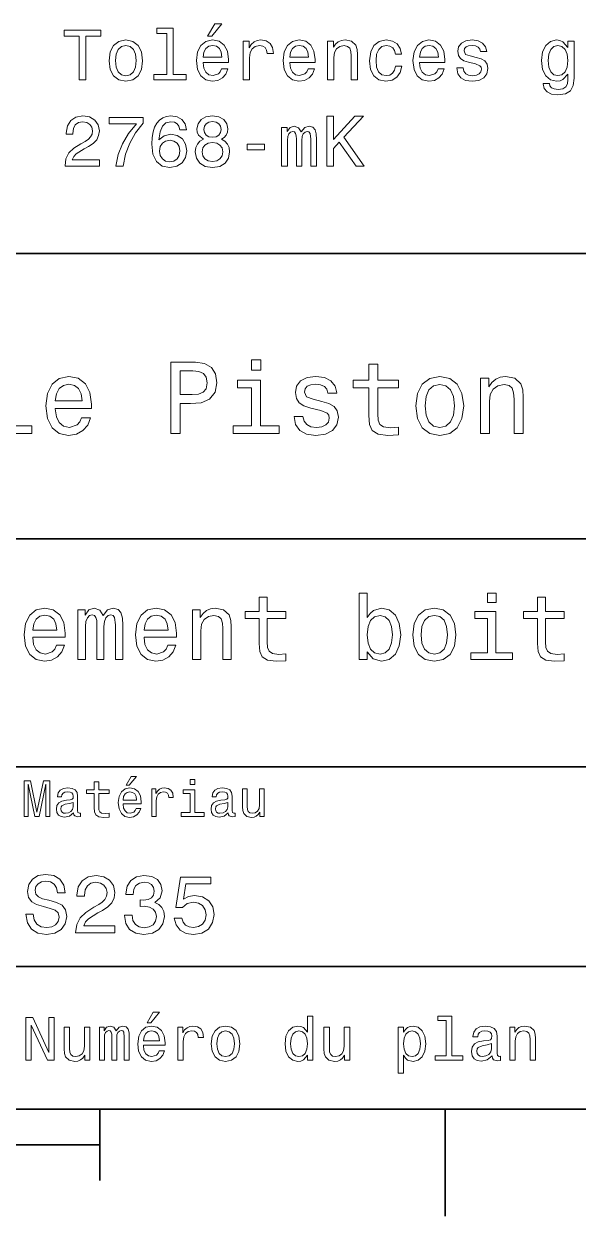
# Model space of a CAD drawing. Extents: x 0 to 297, y 0 to 210.
# Drawn here: x 193.2 to 232, y 2.5 to 86.1 of the extents above; entities that cross this region are included whole.
import ezdxf

# ---------------------------------------------------------------- set-up
doc = ezdxf.new("R2010")
doc.units = 0

msp = doc.modelspace()

# ---------------------------------------------------------------- linework, layer by layer
at = {"color": 7, "lineweight": 35}
for p, q in [((97, 70), (287, 70)), ((162, 50), (287, 50)), ((162, 34), (287, 34)), ((162, 20), (287, 20)), ((10, 10), (287, 10)), ((97, 10), (287, 10)), ((98.5, 7.5), (198.5, 7.5))]:
    msp.add_line(p, q, dxfattribs=at)
at = {"color": 7, "lineweight": 35, "ltscale": 0.125}
msp.add_line((198.5, 10), (198.5, 5), dxfattribs=at)
at = {"color": 7, "lineweight": 35, "ltscale": 0.1875}
msp.add_line((222.699997, 10), (222.699997, 2.5), dxfattribs=at)
at = {"color": 7, "lineweight": 13}
for points in [[(197.051529, 82.173218), (197.515503, 82.173218), (197.515503, 85.249588), (198.574585, 85.249588), (198.574585, 85.673218), (195.987411, 85.673218), (195.987411, 85.249588), (197.051529, 85.249588)], [(203.194183, 85.421059), (203.194183, 82.546417), (202.281357, 82.546417), (202.281357, 82.173218), (204.545761, 82.173218), (204.545761, 82.546417), (203.637985, 82.546417), (203.637985, 85.794258), (202.498215, 85.794258), (202.498215, 85.421059)], [(206.043594, 85.249588), (206.341156, 85.249588), (207.04216, 86.106934), (206.547928, 86.106934)], [(199.14447, 83.524803), (199.225159, 82.909531), (199.457153, 82.455635), (199.825302, 82.173218), (200.319534, 82.0774), (200.808731, 82.173218), (201.17688, 82.450592), (201.408875, 82.904488), (201.494614, 83.524803), (201.408875, 84.140076), (201.17688, 84.599007), (200.808731, 84.876389), (200.319534, 84.977249), (199.825302, 84.876389), (199.457153, 84.593964), (199.225159, 84.140076)], [(199.598358, 83.529846), (199.643738, 83.983734), (199.784958, 84.311546), (200.011902, 84.513275), (200.319534, 84.583878), (200.622131, 84.513275), (200.849075, 84.316589), (200.99028, 83.983734), (201.040726, 83.529846), (200.99028, 83.070915), (200.849075, 82.73806), (200.622131, 82.536331), (200.319534, 82.470772), (200.011902, 82.536331), (199.784958, 82.73806), (199.643738, 83.070915)], [(205.735962, 83.39872), (207.511185, 83.39872), (207.51622, 83.605492), (207.435532, 84.185463), (207.213623, 84.619186), (206.860611, 84.881432), (206.391586, 84.977249), (205.932648, 84.876389), (205.57962, 84.593964), (205.352676, 84.135033), (205.271988, 83.529846), (205.347641, 82.909531), (205.574585, 82.455635), (205.922562, 82.173218), (206.37645, 82.0774), (206.769821, 82.14296), (207.09259, 82.31443), (207.32962, 82.586761), (207.46579, 82.949875), (207.027039, 82.949875), (206.936249, 82.748146), (206.80513, 82.596848), (206.431931, 82.475815), (206.14447, 82.531288), (205.927612, 82.707802), (205.786392, 82.995262), (205.735962, 83.383591)], [(205.735962, 83.771919), (205.791443, 84.119904), (205.927612, 84.377106), (206.134384, 84.533447), (206.406708, 84.588921), (206.674011, 84.533447), (206.880783, 84.377106), (207.006851, 84.119904), (207.052246, 83.771919)], [(208.550079, 82.173218), (208.993896, 82.173218), (208.993896, 83.721489), (209.039276, 84.094688), (209.175446, 84.361977), (209.397354, 84.523361), (209.694901, 84.578835), (209.916794, 84.543533), (210.083221, 84.442673), (210.184097, 84.271202), (210.219391, 84.039215), (210.668243, 84.039215), (210.607727, 84.447716), (210.441299, 84.740219), (210.163925, 84.916733), (209.785675, 84.977249), (209.528473, 84.936905), (209.306564, 84.836044), (209.109879, 84.664574), (208.953537, 84.432587), (208.953537, 84.881432), (208.550079, 84.881432)], [(211.808014, 83.39872), (213.583221, 83.39872), (213.588272, 83.605492), (213.507584, 84.185463), (213.285675, 84.619186), (212.932648, 84.881432), (212.463623, 84.977249), (212.0047, 84.876389), (211.651672, 84.593964), (211.424728, 84.135033), (211.34404, 83.529846), (211.419678, 82.909531), (211.646622, 82.455635), (211.994614, 82.173218), (212.448502, 82.0774), (212.841873, 82.14296), (213.164642, 82.31443), (213.401672, 82.586761), (213.537842, 82.949875), (213.099075, 82.949875), (213.008301, 82.748146), (212.877167, 82.596848), (212.503983, 82.475815), (212.216507, 82.531288), (211.999649, 82.707802), (211.858444, 82.995262), (211.808014, 83.383591)], [(211.808014, 83.771919), (211.86348, 84.119904), (211.999649, 84.377106), (212.206421, 84.533447), (212.47876, 84.588921), (212.746048, 84.533447), (212.95282, 84.377106), (213.078903, 84.119904), (213.124298, 83.771919)], [(214.455704, 82.173218), (214.899506, 82.173218), (214.899506, 83.736618), (214.944901, 84.094688), (215.091156, 84.356934), (215.3181, 84.518318), (215.620697, 84.578835), (215.862762, 84.528404), (216.014069, 84.392235), (216.089706, 84.165291), (216.114929, 83.862701), (216.114929, 82.173218), (216.558731, 82.173218), (216.558731, 83.953476), (216.538559, 84.311546), (216.447784, 84.6091), (216.150238, 84.881432), (215.686249, 84.977249), (215.429047, 84.941948), (215.212189, 84.84613), (215.025589, 84.684746), (214.879333, 84.467888), (214.879333, 84.881432), (214.455704, 84.881432)], [(219.216507, 83.983734), (219.655273, 83.983734), (219.564499, 84.387192), (219.347641, 84.704918), (219.009735, 84.901604), (218.570984, 84.977249), (218.086823, 84.876389), (217.718674, 84.593964), (217.486694, 84.135033), (217.405991, 83.51976), (217.481644, 82.909531), (217.708588, 82.455635), (218.06665, 82.173218), (218.555847, 82.0774), (218.989563, 82.153046), (219.327469, 82.364861), (219.559448, 82.697716), (219.660309, 83.141518), (219.236694, 83.141518), (219.161041, 82.8591), (219.019821, 82.647278), (218.8181, 82.516159), (218.570984, 82.475815), (218.263336, 82.541374), (218.041443, 82.743103), (217.905273, 83.070915), (217.859879, 83.534889), (217.905273, 83.988777), (218.046478, 84.316589), (218.273438, 84.518318), (218.570984, 84.588921), (218.833221, 84.543533), (219.029907, 84.427544), (219.161041, 84.235901)], [(220.916077, 83.39872), (222.691299, 83.39872), (222.696335, 83.605492), (222.615646, 84.185463), (222.393738, 84.619186), (222.040726, 84.881432), (221.571701, 84.977249), (221.112762, 84.876389), (220.759735, 84.593964), (220.532791, 84.135033), (220.452103, 83.529846), (220.527756, 82.909531), (220.7547, 82.455635), (221.102676, 82.173218), (221.556564, 82.0774), (221.949936, 82.14296), (222.272705, 82.31443), (222.509735, 82.586761), (222.645905, 82.949875), (222.207153, 82.949875), (222.116364, 82.748146), (221.985245, 82.596848), (221.612045, 82.475815), (221.324585, 82.531288), (221.107727, 82.707802), (220.966507, 82.995262), (220.916077, 83.383591)], [(220.916077, 83.771919), (220.971558, 84.119904), (221.107727, 84.377106), (221.314499, 84.533447), (221.586823, 84.588921), (221.854126, 84.533447), (222.060898, 84.377106), (222.186981, 84.119904), (222.232361, 83.771919)], [(224.890137, 83.751747), (224.461472, 83.852615), (224.143738, 83.968605), (224.037842, 84.205635), (224.0681, 84.372063), (224.174011, 84.493103), (224.345474, 84.568748), (224.59259, 84.599007), (224.82962, 84.568748), (225.01622, 84.477974), (225.137268, 84.341805), (225.187698, 84.160248), (225.621414, 84.160248), (225.621414, 84.170334), (225.545761, 84.498146), (225.338989, 84.755348), (225.01622, 84.916733), (224.59259, 84.977249), (224.16391, 84.916733), (223.851242, 84.750305), (223.654556, 84.503189), (223.594025, 84.190506), (223.63942, 83.887917), (223.78064, 83.676102), (224.012619, 83.524803), (224.350525, 83.418892), (224.844757, 83.297859), (225.147339, 83.171776), (225.228043, 83.070915), (225.258301, 82.919617), (225.212906, 82.733017), (225.091873, 82.591805), (224.895187, 82.50103), (224.632935, 82.470772), (224.35556, 82.50103), (224.153839, 82.606934), (224.01767, 82.778404), (223.962189, 83.015434), (223.533508, 83.015434), (223.604126, 82.611977), (223.810898, 82.319473), (224.138702, 82.14296), (224.59259, 82.0774), (225.06665, 82.14296), (225.414642, 82.319473), (225.62645, 82.601891), (225.702103, 82.970047), (225.646622, 83.287773), (225.49028, 83.504631), (225.233078, 83.645844)], [(231.743896, 82.294258), (231.743896, 84.881432), (231.320251, 84.881432), (231.320251, 84.442673), (230.972275, 84.841087), (230.760452, 84.941948), (230.523422, 84.977249), (230.094757, 84.876389), (229.761902, 84.593964), (229.545044, 84.140076), (229.469391, 83.529846), (229.545044, 82.914574), (229.761902, 82.460678), (230.094757, 82.173218), (230.523422, 82.0774), (230.765503, 82.112701), (230.967224, 82.203476), (231.320251, 82.586761), (231.320251, 82.203476), (231.279907, 81.900887), (231.168961, 81.684021), (230.957138, 81.557945), (230.63942, 81.512558), (230.362045, 81.542816), (230.165359, 81.618462), (230.049362, 81.749588), (230.014069, 81.926102), (229.585388, 81.926102), (229.585388, 81.90593), (229.65094, 81.58316), (229.852676, 81.341087), (230.175446, 81.184746), (230.614197, 81.129272), (231.138702, 81.204918), (231.486679, 81.416733), (231.683365, 81.784889)], [(229.928329, 83.529846), (229.973709, 83.978691), (230.109879, 84.311546), (230.321701, 84.508232), (230.604126, 84.578835), (230.901672, 84.508232), (231.123566, 84.311546), (231.259735, 83.978691), (231.310165, 83.529846), (231.259735, 83.070915), (231.123566, 82.743103), (230.901672, 82.541374), (230.604126, 82.475815), (230.321701, 82.541374), (230.109879, 82.743103), (229.973709, 83.075958)], [(196.052963, 76.126389), (198.458588, 76.126389), (198.458588, 76.560104), (196.557297, 76.560104), (196.663193, 76.797134), (196.844757, 76.99382), (197.404556, 77.351891), (197.702103, 77.503189), (198.034958, 77.720047), (198.271988, 77.972214), (198.408157, 78.26976), (198.458588, 78.607658), (198.372849, 79.031288), (198.135818, 79.364143), (197.772705, 79.575958), (197.30368, 79.651604), (196.819534, 79.565872), (196.451385, 79.328835), (196.214355, 78.9506), (196.133652, 78.451317), (196.133652, 78.380714), (196.59259, 78.380714), (196.59259, 78.421059), (196.637985, 78.764), (196.774155, 79.016159), (196.991013, 79.177544), (197.278473, 79.233017), (197.570984, 79.182587), (197.787842, 79.056503), (197.929047, 78.859818), (197.979477, 78.612701), (197.944183, 78.380714), (197.848358, 78.184029), (197.686966, 78.012558), (197.465073, 77.861259), (197.167526, 77.699875), (196.673279, 77.387192), (196.325302, 77.054344), (196.11853, 76.650887), (196.052963, 76.141518)], [(199.61853, 76.126389), (200.127899, 76.126389), (200.294327, 76.958519), (200.586823, 77.735176), (201.000366, 78.45636), (201.539993, 79.132149), (201.539993, 79.550743), (199.13942, 79.550743), (199.13942, 79.091805), (201.055847, 79.091805), (200.501099, 78.410973), (200.082504, 77.699875), (199.789993, 76.94339)], [(204.565933, 78.683304), (204.470108, 79.091805), (204.248215, 79.394402), (203.905273, 79.586044), (203.461472, 79.651604), (203.163925, 79.616302), (202.906708, 79.520477), (202.679764, 79.364143), (202.488129, 79.142242), (202.336823, 78.864861), (202.225876, 78.526962), (202.155273, 78.128548), (202.135101, 77.679703), (202.21579, 76.963562), (202.462906, 76.444115), (202.861328, 76.131432), (203.405991, 76.02552), (203.895187, 76.116302), (204.268387, 76.353333), (204.510468, 76.726532), (204.596191, 77.2006), (204.510468, 77.679703), (204.278473, 78.047859), (203.92041, 78.279846), (203.476593, 78.360535), (202.997498, 78.259674), (202.63942, 77.972214), (202.715073, 78.526962), (202.87645, 78.925377), (203.123566, 79.162415), (203.466507, 79.243103), (203.718674, 79.202759), (203.910309, 79.096848), (204.036392, 78.920334), (204.101959, 78.683304)], [(205.76622, 78.012558), (205.509018, 77.871346), (205.332504, 77.67466), (205.221558, 77.427544), (205.186249, 77.12999), (205.266937, 76.681145), (205.498932, 76.33316), (205.877167, 76.111259), (206.391586, 76.02552), (206.900955, 76.111259), (207.27919, 76.33316), (207.511185, 76.681145), (207.596909, 77.12999), (207.556564, 77.427544), (207.450668, 77.67466), (207.269104, 77.871346), (207.016937, 78.012558), (207.218674, 78.133591), (207.359879, 78.300018), (207.445618, 78.501747), (207.475876, 78.748871), (207.395187, 79.106934), (207.183365, 79.394402), (206.840424, 79.581001), (206.391586, 79.651604), (205.937698, 79.581001), (205.594757, 79.394402), (205.377899, 79.106934), (205.302246, 78.748871), (205.327469, 78.501747), (205.413193, 78.300018)], [(214.405273, 76.126389), (214.869247, 76.126389), (214.869247, 77.372063), (215.282791, 77.815872), (216.45787, 76.126389), (217.022705, 76.126389), (215.610611, 78.153763), (216.982361, 79.626389), (216.367096, 79.626389), (214.869247, 78.007515), (214.869247, 79.626389), (214.405273, 79.626389)], [(205.781357, 78.708519), (205.821701, 78.93042), (205.942734, 79.101891), (206.134384, 79.207802), (206.391586, 79.248146), (206.643738, 79.207802), (206.835388, 79.101891), (206.956421, 78.93042), (207.001816, 78.708519), (206.956421, 78.481575), (206.835388, 78.305061), (206.643738, 78.189072), (206.391586, 78.153763), (206.134384, 78.194115), (205.942734, 78.305061), (205.821701, 78.481575)], [(211.243164, 76.126389), (211.651672, 76.126389), (211.651672, 77.936905), (211.67688, 78.209244), (211.752533, 78.40593), (211.86853, 78.521919), (212.019821, 78.567314), (212.140869, 78.526962), (212.221558, 78.426102), (212.261902, 78.254631), (212.277039, 78.027687), (212.277039, 76.126389), (212.660309, 76.126389), (212.660309, 77.936905), (212.685532, 78.204201), (212.761185, 78.400887), (212.882217, 78.521919), (213.033508, 78.567314), (213.154556, 78.526962), (213.235245, 78.426102), (213.285675, 78.027687), (213.285675, 76.126389), (213.694183, 76.126389), (213.694183, 77.997429), (213.668961, 78.385757), (213.588272, 78.683304), (213.42688, 78.864861), (213.164642, 78.93042), (212.856995, 78.829559), (212.619965, 78.537048), (212.433365, 78.824516), (212.120697, 78.93042), (211.833221, 78.829559), (211.636536, 78.547134), (211.636536, 78.834602), (211.243164, 78.834602)], [(204.106995, 77.195557), (204.051529, 76.877831), (203.910309, 76.635757), (203.683365, 76.474373), (203.400955, 76.423943), (203.103394, 76.474373), (202.87645, 76.630714), (202.730194, 76.872787), (202.684814, 77.190506), (202.735245, 77.503189), (202.87645, 77.740219), (203.108444, 77.891518), (203.421127, 77.946991), (203.693451, 77.891518), (203.910309, 77.745262), (204.051529, 77.508232)], [(205.67041, 77.140076), (205.71579, 77.407372), (205.862045, 77.6091), (206.088989, 77.740219), (206.391586, 77.785614), (206.689133, 77.740219), (206.916077, 77.6091), (207.062332, 77.407372), (207.112762, 77.140076), (207.062332, 76.852615), (206.916077, 76.635757), (206.689133, 76.494545), (206.391586, 76.449158), (206.088989, 76.494545), (205.862045, 76.635757), (205.71579, 76.852615)], [(208.817383, 77.281288), (210.037842, 77.281288), (210.037842, 77.679703), (208.817383, 77.679703)], [(203.462524, 57.381123), (204.125351, 57.381123), (204.125351, 59.492073), (204.860229, 59.492073), (205.602295, 59.528095), (206.193085, 59.780258), (206.574921, 60.270172), (206.704605, 60.940201), (206.603745, 61.559795), (206.315552, 62.013687), (205.840057, 62.287464), (205.191635, 62.381123), (203.462524, 62.381123)], [(209.788177, 62.554031), (209.118149, 62.554031), (209.118149, 61.833572), (209.788177, 61.833572)], [(217.353027, 60.579971), (217.353027, 58.64193), (217.396255, 58.015129), (217.597992, 57.582851), (218.001434, 57.330688), (218.685883, 57.244236), (219.43515, 57.280258), (219.43515, 57.827808), (218.887604, 57.78458), (218.390488, 57.842216), (218.123917, 58.022331), (218.008652, 58.324928), (217.98703, 58.75), (217.98703, 60.579971), (219.43515, 60.579971), (219.43515, 61.120316), (217.98703, 61.120316), (217.98703, 62.251438), (217.353027, 62.251438), (217.353027, 61.120316), (216.257935, 61.120316), (216.257935, 60.579971)], [(192.417862, 57.914265), (192.417862, 61.120316), (190.789627, 61.120316), (190.789627, 60.579971), (191.783859, 60.579971), (191.783859, 57.914265), (190.48703, 57.914265), (190.48703, 57.381123), (193.729111, 57.381123), (193.729111, 57.914265)], [(195.37175, 59.131844), (197.907776, 59.131844), (197.914978, 59.427231), (197.799713, 60.255764), (197.482712, 60.875359), (196.978378, 61.25), (196.30835, 61.386887), (195.65274, 61.242794), (195.148407, 60.839336), (194.824203, 60.183716), (194.708923, 59.319164), (194.817001, 58.432995), (195.141205, 57.78458), (195.638321, 57.381123), (196.286743, 57.244236), (196.848694, 57.337894), (197.309799, 57.582851), (197.648407, 57.971901), (197.842941, 58.490631), (197.216141, 58.490631), (197.086456, 58.20245), (196.899139, 57.986309), (196.365997, 57.8134), (195.955322, 57.892651), (195.645538, 58.14481), (195.443802, 58.555473), (195.37175, 59.110229)], [(205.01152, 61.76873), (205.443802, 61.725502), (205.760803, 61.588615), (205.94812, 61.336452), (206.01297, 60.940201), (205.940918, 60.522331), (205.746399, 60.270172), (205.414978, 60.140488), (204.96109, 60.104465), (204.125351, 60.104465), (204.125351, 61.76873)], [(209.766571, 57.914265), (209.766571, 61.120316), (208.138321, 61.120316), (208.138321, 60.579971), (209.132568, 60.579971), (209.132568, 57.914265), (207.835724, 57.914265), (207.835724, 57.381123), (211.077805, 57.381123), (211.077805, 57.914265)], [(214.060516, 59.636166), (213.44812, 59.780258), (212.994232, 59.945965), (212.842941, 60.28458), (212.886169, 60.522331), (213.03746, 60.695244), (213.282425, 60.803314), (213.635437, 60.846542), (213.97406, 60.803314), (214.240631, 60.67363), (214.413544, 60.479107), (214.485596, 60.219738), (215.105194, 60.219738), (215.105194, 60.23415), (214.997116, 60.70245), (214.701721, 61.069885), (214.240631, 61.30043), (213.635437, 61.386887), (213.023056, 61.30043), (212.57637, 61.062679), (212.29538, 60.709652), (212.208939, 60.262966), (212.273773, 59.830688), (212.475494, 59.528095), (212.806915, 59.311958), (213.289627, 59.16066), (213.995682, 58.987751), (214.427948, 58.807636), (214.543228, 58.663544), (214.586456, 58.447407), (214.521606, 58.180836), (214.348694, 57.979107), (214.067719, 57.849422), (213.693085, 57.806194), (213.296829, 57.849422), (213.008636, 58.000721), (212.814117, 58.245674), (212.734863, 58.584293), (212.122482, 58.584293), (212.223343, 58.007923), (212.518738, 57.590057), (212.98703, 57.337894), (213.635437, 57.244236), (214.312683, 57.337894), (214.809799, 57.590057), (215.112396, 57.993515), (215.220459, 58.519451), (215.141205, 58.973343), (214.917862, 59.283138), (214.55043, 59.484871)], [(220.65274, 59.311958), (220.768005, 58.432995), (221.099426, 57.78458), (221.625366, 57.381123), (222.331421, 57.244236), (223.030258, 57.381123), (223.556198, 57.777374), (223.887604, 58.425793), (224.010086, 59.311958), (223.887604, 60.190922), (223.556198, 60.846542), (223.030258, 61.242794), (222.331421, 61.386887), (221.625366, 61.242794), (221.099426, 60.839336), (220.768005, 60.190922)], [(225.177246, 57.381123), (225.811249, 57.381123), (225.811249, 59.614552), (225.876083, 60.12608), (226.085022, 60.500717), (226.409225, 60.731266), (226.841507, 60.817722), (227.187317, 60.745674), (227.403458, 60.551151), (227.511536, 60.226944), (227.547546, 59.794666), (227.547546, 57.381123), (228.181564, 57.381123), (228.181564, 59.924351), (228.15274, 60.435879), (228.023056, 60.86095), (227.597992, 61.25), (226.935165, 61.386887), (226.567719, 61.336452), (226.257935, 61.199566), (225.991364, 60.969017), (225.782425, 60.659222), (225.782425, 61.25), (225.177246, 61.25)], [(195.37175, 59.664986), (195.451004, 60.162102), (195.645538, 60.529537), (195.940918, 60.75288), (196.329971, 60.83213), (196.711807, 60.75288), (197.007202, 60.529537), (197.187317, 60.162102), (197.252167, 59.664986)], [(221.301147, 59.319164), (221.365997, 59.967579), (221.567719, 60.435879), (221.891937, 60.72406), (222.331421, 60.824928), (222.763687, 60.72406), (223.087891, 60.443081), (223.289627, 59.967579), (223.361679, 59.319164), (223.289627, 58.663544), (223.087891, 58.188038), (222.763687, 57.899853), (222.331421, 57.806194), (221.891937, 57.899853), (221.567719, 58.188038), (221.365997, 58.663544)], [(217.244232, 42.068443), (217.66571, 41.569164), (218.242798, 41.407059), (218.787476, 41.530258), (219.221909, 41.899857), (219.494232, 42.489914), (219.597992, 43.274494), (219.494232, 44.059078), (219.215424, 44.642651), (218.787476, 45.005764), (218.242798, 45.135445), (217.672195, 44.966858), (217.438766, 44.759365), (217.244232, 44.480545), (217.244232, 46.185879), (216.673645, 46.185879), (216.673645, 41.530258), (217.244232, 41.530258)], [(226.276657, 46.185879), (225.67363, 46.185879), (225.67363, 45.537464), (226.276657, 45.537464)], [(209.664276, 44.409222), (209.664276, 42.664986), (209.703171, 42.100864), (209.884735, 41.711815), (210.247849, 41.484871), (210.863831, 41.407059), (211.538193, 41.43948), (211.538193, 41.932274), (211.045395, 41.893372), (210.597992, 41.945244), (210.358078, 42.107349), (210.254333, 42.379681), (210.234879, 42.762245), (210.234879, 44.409222), (211.538193, 44.409222), (211.538193, 44.895531), (210.234879, 44.895531), (210.234879, 45.913544), (209.664276, 45.913544), (209.664276, 44.895531), (208.67868, 44.895531), (208.67868, 44.409222)], [(229.181564, 44.409222), (229.181564, 42.664986), (229.220459, 42.100864), (229.402023, 41.711815), (229.765137, 41.484871), (230.381134, 41.407059), (231.055481, 41.43948), (231.055481, 41.932274), (230.562683, 41.893372), (230.11528, 41.945244), (229.875366, 42.107349), (229.771622, 42.379681), (229.752167, 42.762245), (229.752167, 44.409222), (231.055481, 44.409222), (231.055481, 44.895531), (229.752167, 44.895531), (229.752167, 45.913544), (229.181564, 45.913544), (229.181564, 44.895531), (228.195969, 44.895531), (228.195969, 44.409222)], [(193.784592, 43.105907), (196.067017, 43.105907), (196.073486, 43.371758), (195.969757, 44.117435), (195.684448, 44.675072), (195.23056, 45.012245), (194.627533, 45.135445), (194.037476, 45.005764), (193.583588, 44.642651), (193.291794, 44.052593), (193.188049, 43.274494), (193.285309, 42.476944), (193.577103, 41.893372), (194.024506, 41.530258), (194.608078, 41.407059), (195.113846, 41.491352), (195.528824, 41.711815), (195.833588, 42.061958), (196.008652, 42.528816), (195.444534, 42.528816), (195.32782, 42.269451), (195.159225, 42.074928), (194.679398, 41.919308), (194.309814, 41.990631), (194.030991, 42.217579), (193.849426, 42.587173), (193.784592, 43.086452)], [(193.784592, 43.585735), (193.855911, 44.033138), (194.030991, 44.363831), (194.296844, 44.564842), (194.646988, 44.636166), (194.990646, 44.564842), (195.2565, 44.363831), (195.418594, 44.033138), (195.476959, 43.585735)], [(196.961823, 41.530258), (197.487045, 41.530258), (197.487045, 43.858067), (197.519455, 44.208214), (197.61673, 44.461094), (197.765854, 44.610229), (197.960388, 44.668587), (198.115997, 44.616714), (198.219742, 44.48703), (198.271622, 44.266571), (198.291077, 43.974781), (198.291077, 41.530258), (198.783875, 41.530258), (198.783875, 43.858067), (198.816284, 44.201729), (198.913544, 44.454609), (199.069168, 44.610229), (199.263702, 44.668587), (199.419312, 44.616714), (199.523056, 44.48703), (199.587906, 43.974781), (199.587906, 41.530258), (200.113113, 41.530258), (200.113113, 43.935879), (200.080704, 44.435158), (199.976959, 44.817722), (199.769455, 45.051151), (199.432281, 45.135445), (199.036743, 45.005764), (198.731995, 44.629681), (198.492081, 44.999279), (198.090057, 45.135445), (197.720474, 45.005764), (197.46759, 44.642651), (197.46759, 45.012245), (196.961823, 45.012245)], [(201.591507, 43.105907), (203.873932, 43.105907), (203.880402, 43.371758), (203.776672, 44.117435), (203.491364, 44.675072), (203.037476, 45.012245), (202.434448, 45.135445), (201.844391, 45.005764), (201.390503, 44.642651), (201.098709, 44.052593), (200.994965, 43.274494), (201.092224, 42.476944), (201.384018, 41.893372), (201.831421, 41.530258), (202.414993, 41.407059), (202.920761, 41.491352), (203.335739, 41.711815), (203.640503, 42.061958), (203.815567, 42.528816), (203.25145, 42.528816), (203.134735, 42.269451), (202.966141, 42.074928), (202.486313, 41.919308), (202.11673, 41.990631), (201.837906, 42.217579), (201.656342, 42.587173), (201.591507, 43.086452)], [(201.591507, 43.585735), (201.662827, 44.033138), (201.837906, 44.363831), (202.10376, 44.564842), (202.453903, 44.636166), (202.797562, 44.564842), (203.063416, 44.363831), (203.22551, 44.033138), (203.283875, 43.585735)], [(204.995682, 41.530258), (205.566284, 41.530258), (205.566284, 43.540344), (205.624649, 44.000721), (205.812683, 44.337894), (206.104477, 44.545387), (206.49353, 44.623199), (206.804764, 44.558357), (206.999283, 44.383286), (207.096542, 44.091499), (207.128967, 43.70245), (207.128967, 41.530258), (207.69957, 41.530258), (207.69957, 43.819164), (207.673645, 44.279537), (207.556915, 44.662102), (207.174362, 45.012245), (206.57782, 45.135445), (206.247131, 45.090057), (205.968307, 44.966858), (205.728394, 44.759365), (205.540344, 44.480545), (205.540344, 45.012245), (204.995682, 45.012245)], [(219.014404, 43.274494), (218.94957, 42.690922), (218.774506, 42.262966), (218.495682, 42.003601), (218.145538, 41.919308), (217.76297, 42.003601), (217.484161, 42.262966), (217.309082, 42.684437), (217.250732, 43.274494), (217.309082, 43.858067), (217.484161, 44.279537), (217.76297, 44.532421), (218.145538, 44.623199), (218.495682, 44.532421), (218.774506, 44.273052), (218.94957, 43.851585)], [(220.440918, 43.268009), (220.544678, 42.476944), (220.842941, 41.893372), (221.316284, 41.530258), (221.951736, 41.407059), (222.580688, 41.530258), (223.054047, 41.886887), (223.35231, 42.470459), (223.46254, 43.268009), (223.35231, 44.059078), (223.054047, 44.649136), (222.580688, 45.005764), (221.951736, 45.135445), (221.316284, 45.005764), (220.842941, 44.642651), (220.544678, 44.059078)], [(221.024506, 43.274494), (221.082855, 43.858067), (221.264404, 44.279537), (221.556198, 44.538902), (221.951736, 44.629681), (222.34079, 44.538902), (222.632568, 44.286022), (222.814117, 43.858067), (222.878967, 43.274494), (222.814117, 42.684437), (222.632568, 42.256481), (222.34079, 41.997116), (221.951736, 41.912823), (221.556198, 41.997116), (221.264404, 42.256481), (221.082855, 42.684437)], [(226.257202, 42.010086), (226.257202, 44.895531), (224.791794, 44.895531), (224.791794, 44.409222), (225.6866, 44.409222), (225.6866, 42.010086), (224.519455, 42.010086), (224.519455, 41.530258), (227.437317, 41.530258), (227.437317, 42.010086)], [(193.183716, 30.530979), (193.46109, 30.530979), (193.46109, 32.80043), (193.929398, 30.530979), (194.239197, 30.530979), (194.703888, 32.80043), (194.703888, 30.530979), (194.984863, 30.530979), (194.984863, 33.030979), (194.545395, 33.030979), (194.08429, 30.826368), (193.626801, 33.030979), (193.183716, 33.030979)], [(198.100861, 32.130402), (198.100861, 31.161383), (198.122482, 30.847982), (198.223343, 30.631844), (198.425079, 30.505762), (198.767288, 30.462536), (199.141937, 30.480547), (199.141937, 30.754322), (198.868149, 30.732708), (198.619598, 30.761526), (198.486313, 30.851583), (198.42868, 31.002882), (198.417862, 31.215418), (198.417862, 32.130402), (199.141937, 32.130402), (199.141937, 32.400574), (198.417862, 32.400574), (198.417862, 32.966137), (198.100861, 32.966137), (198.100861, 32.400574), (197.553314, 32.400574), (197.553314, 32.130402)], [(200.341492, 32.728386), (200.554031, 32.728386), (201.054749, 33.340778), (200.701736, 33.340778)], [(205.161377, 33.117435), (204.82637, 33.117435), (204.82637, 32.757202), (205.161377, 32.757202)], [(196.656342, 30.78314), (196.656342, 30.772333), (196.674347, 30.649855), (196.728394, 30.5634), (196.955338, 30.494957), (197.131851, 30.523775), (197.131851, 30.768732), (197.056198, 30.757925), (196.955338, 30.804754), (196.937317, 30.948847), (196.937317, 31.950287), (196.894089, 32.206051), (196.768005, 32.386166), (196.548264, 32.494236), (196.23848, 32.533859), (195.935883, 32.490635), (195.71254, 32.368156), (195.572052, 32.177231), (195.525223, 31.925072), (195.525223, 31.903458), (195.809799, 31.903458), (195.835022, 32.054756), (195.914261, 32.162823), (196.043945, 32.227665), (196.227661, 32.25288), (196.404175, 32.234871), (196.530258, 32.180836), (196.605911, 32.087173), (196.631119, 31.957493), (196.616714, 31.806194), (196.559082, 31.730547), (196.414978, 31.694523), (196.144806, 31.665705), (195.835022, 31.600864), (195.61528, 31.48559), (195.485596, 31.305475), (195.445969, 31.038904), (195.481995, 30.801151), (195.593658, 30.62464), (195.773773, 30.512968), (196.022339, 30.473343), (196.357346, 30.54899)], [(200.121765, 31.40634), (201.389771, 31.40634), (201.393372, 31.554033), (201.335739, 31.9683), (201.177231, 32.278099), (200.925079, 32.465416), (200.590057, 32.533859), (200.262253, 32.461815), (200.010086, 32.260086), (199.847977, 31.932276), (199.790344, 31.5), (199.844376, 31.056915), (200.006485, 30.732708), (200.255051, 30.530979), (200.579254, 30.462536), (200.860229, 30.509365), (201.090775, 30.631844), (201.260086, 30.826368), (201.357346, 31.085733), (201.043945, 31.085733), (200.979111, 30.941643), (200.885452, 30.833572), (200.618881, 30.747118), (200.413544, 30.786743), (200.258652, 30.912823), (200.157776, 31.118155), (200.121765, 31.395533)], [(200.121765, 31.672911), (200.161377, 31.921469), (200.258652, 32.105186), (200.406342, 32.216858), (200.600861, 32.256485), (200.791794, 32.216858), (200.939484, 32.105186), (201.029541, 31.921469), (201.061966, 31.672911)], [(202.131851, 30.530979), (202.448853, 30.530979), (202.448853, 31.636887), (202.481262, 31.903458), (202.578537, 32.094379), (202.73703, 32.209652), (202.94957, 32.249279), (203.108063, 32.224064), (203.226944, 32.152016), (203.298996, 32.029537), (203.324203, 31.863832), (203.644806, 31.863832), (203.601593, 32.155621), (203.482712, 32.364552), (203.284576, 32.490635), (203.014404, 32.533859), (202.830688, 32.505043), (202.672195, 32.432995), (202.531708, 32.310516), (202.420029, 32.144814), (202.420029, 32.465416), (202.131851, 32.465416)], [(205.150574, 30.79755), (205.150574, 32.400574), (204.336456, 32.400574), (204.336456, 32.130402), (204.833572, 32.130402), (204.833572, 30.79755), (204.185165, 30.79755), (204.185165, 30.530979), (205.806198, 30.530979), (205.806198, 30.79755)], [(207.499283, 30.78314), (207.499283, 30.772333), (207.517288, 30.649855), (207.57132, 30.5634), (207.798264, 30.494957), (207.974777, 30.523775), (207.974777, 30.768732), (207.899139, 30.757925), (207.798264, 30.804754), (207.780258, 30.948847), (207.780258, 31.950287), (207.73703, 32.206051), (207.610947, 32.386166), (207.391205, 32.494236), (207.081406, 32.533859), (206.778824, 32.490635), (206.555481, 32.368156), (206.414978, 32.177231), (206.368149, 31.925072), (206.368149, 31.903458), (206.65274, 31.903458), (206.677948, 32.054756), (206.757202, 32.162823), (206.886887, 32.227665), (207.070602, 32.25288), (207.247116, 32.234871), (207.373199, 32.180836), (207.448853, 32.087173), (207.47406, 31.957493), (207.459656, 31.806194), (207.402023, 31.730547), (207.257919, 31.694523), (206.987747, 31.665705), (206.677948, 31.600864), (206.458206, 31.48559), (206.328537, 31.305475), (206.28891, 31.038904), (206.324921, 30.801151), (206.4366, 30.62464), (206.616714, 30.512968), (206.86528, 30.473343), (207.200287, 30.54899)], [(210.010086, 32.465416), (209.693085, 32.465416), (209.693085, 31.348703), (209.657059, 31.089336), (209.552597, 30.902016), (209.390488, 30.786743), (209.177948, 30.750719), (209.008636, 30.779539), (208.900574, 30.865993), (208.83934, 31.013687), (208.824921, 31.222622), (208.824921, 32.465416), (208.507919, 32.465416), (208.507919, 31.193804), (208.518738, 30.93804), (208.587173, 30.725504), (208.796112, 30.530979), (209.131119, 30.462536), (209.311234, 30.487751), (209.466141, 30.552593), (209.599426, 30.664265), (209.707489, 30.826368), (209.707489, 30.530979), (210.010086, 30.530979)], [(196.620316, 31.208212), (196.577087, 31.020893), (196.461823, 30.876801), (196.28891, 30.78314), (196.07637, 30.750719), (195.939484, 30.768732), (195.842224, 30.826368), (195.780975, 30.927233), (195.76297, 31.067722), (195.777374, 31.193804), (195.835022, 31.283861), (196.065567, 31.384726), (196.357346, 31.427954), (196.620316, 31.514408)], [(207.463257, 31.208212), (207.420029, 31.020893), (207.304749, 30.876801), (207.131851, 30.78314), (206.919312, 30.750719), (206.782425, 30.768732), (206.68515, 30.826368), (206.623917, 30.927233), (206.605911, 31.067722), (206.620316, 31.193804), (206.677948, 31.283861), (206.908508, 31.384726), (207.200287, 31.427954), (207.463257, 31.514408)], [(193.824203, 23.680117), (193.299713, 23.680117), (193.414978, 23.069164), (193.703171, 22.619596), (194.146973, 22.348703), (194.746399, 22.250721), (195.340057, 22.342941), (195.783859, 22.596542), (196.066284, 22.994238), (196.170029, 23.518732), (196.083572, 23.991356), (195.841492, 24.296831), (195.44957, 24.49856), (194.925079, 24.648417), (194.47551, 24.757925), (194.181549, 24.884727), (194.014404, 25.069164), (193.96254, 25.357349), (194.014404, 25.616714), (194.164261, 25.812681), (194.394806, 25.945246), (194.711823, 25.991356), (195.034576, 25.933718), (195.288177, 25.778099), (195.455338, 25.518732), (195.536026, 25.167149), (196.060516, 25.167149), (196.060516, 25.178675), (195.968292, 25.720463), (195.697403, 26.12392), (195.270889, 26.377522), (194.694519, 26.463978), (194.175797, 26.377522), (193.772339, 26.135448), (193.51297, 25.760807), (193.420746, 25.276657), (193.495682, 24.844381), (193.714691, 24.550434), (194.060516, 24.354467), (194.533142, 24.204613), (195, 24.072046), (195.351578, 23.945246), (195.564835, 23.760807), (195.639771, 23.461096), (195.570602, 23.155621), (195.391937, 22.925074), (195.121033, 22.780981), (194.769455, 22.734871), (194.377518, 22.798271), (194.077805, 22.98271), (193.887604, 23.282421)], [(196.798264, 22.360231), (199.547546, 22.360231), (199.547546, 22.855909), (197.374634, 22.855909), (197.495682, 23.126802), (197.703171, 23.351585), (198.342941, 23.760807), (198.682999, 23.933718), (199.0634, 24.181557), (199.33429, 24.469742), (199.489914, 24.809799), (199.547546, 25.195967), (199.44957, 25.680117), (199.17868, 26.06052), (198.763687, 26.302595), (198.227661, 26.38905), (197.674347, 26.291067), (197.253601, 26.020174), (196.982712, 25.587896), (196.890488, 25.017292), (196.890488, 24.9366), (197.414978, 24.9366), (197.414978, 24.98271), (197.466858, 25.374641), (197.622482, 25.662825), (197.870316, 25.847263), (198.198853, 25.910664), (198.533142, 25.853027), (198.780975, 25.708935), (198.942368, 25.48415), (199, 25.201729), (198.959656, 24.9366), (198.850143, 24.711817), (198.66571, 24.51585), (198.412109, 24.342941), (198.072052, 24.158503), (197.507202, 23.801153), (197.109512, 23.42075), (196.873199, 22.959656), (196.798264, 22.377522)], [(200.221909, 23.616716), (200.221909, 23.57637), (200.314117, 23.023056), (200.585022, 22.60807), (201.01152, 22.342941), (201.57637, 22.244957), (202.175797, 22.342941), (202.625366, 22.596542), (202.913544, 23), (203.017288, 23.518732), (202.971176, 23.858791), (202.844376, 24.135448), (202.636887, 24.348703), (202.360229, 24.504324), (202.734863, 24.815563), (202.867432, 25.311239), (202.780975, 25.760807), (202.533142, 26.100864), (202.129684, 26.314121), (201.57637, 26.38905), (201.057632, 26.296831), (200.659943, 26.043228), (200.400574, 25.639771), (200.314117, 25.103746), (200.314117, 25.063402), (200.827087, 25.063402), (200.873199, 25.432278), (201.023056, 25.697407), (201.265137, 25.858791), (201.605194, 25.916428), (201.904892, 25.870317), (202.123917, 25.749281), (202.256485, 25.553314), (202.30835, 25.288185), (202.256485, 25.005764), (202.118149, 24.815563), (201.876083, 24.700289), (201.547546, 24.665707), (201.322769, 24.671471), (201.322769, 24.216139), (201.605194, 24.227667), (201.968292, 24.175793), (202.239197, 24.037464), (202.400574, 23.812681), (202.458206, 23.518732), (202.394806, 23.184439), (202.227661, 22.9366), (201.96254, 22.780981), (201.610947, 22.729107), (201.247833, 22.786745), (200.982712, 22.959656), (200.815567, 23.236313), (200.752167, 23.616716)], [(203.714691, 23.40346), (203.841492, 22.930836), (204.123917, 22.56196), (204.53891, 22.331413), (205.069168, 22.244957), (205.651291, 22.348703), (206.106628, 22.631124), (206.394806, 23.080692), (206.504318, 23.657061), (206.406342, 24.193085), (206.129684, 24.613834), (205.697403, 24.884727), (205.138336, 24.98271), (204.706055, 24.913546), (204.371765, 24.723343), (204.533142, 25.801153), (206.285309, 25.801153), (206.285309, 26.273777), (204.146973, 26.273777), (203.829971, 24.152739), (204.291061, 24.152739), (204.625366, 24.423632), (205.05188, 24.521614), (205.420746, 24.458214), (205.703171, 24.273777), (205.881851, 23.991356), (205.945251, 23.628242), (205.881851, 23.265131), (205.697403, 22.98271), (205.414978, 22.804035), (205.05188, 22.740635), (204.746399, 22.780981), (204.510086, 22.913546), (204.337173, 23.121038), (204.250717, 23.40346)], [(201.809799, 16.065563), (202.06485, 16.065563), (202.66571, 16.800432), (202.242081, 16.800432)], [(193.315567, 13.428675), (193.674347, 13.428675), (193.674347, 15.888329), (194.824203, 13.428675), (195.286743, 13.428675), (195.286743, 16.428675), (194.92363, 16.428675), (194.92363, 13.969021), (193.786743, 16.428675), (193.315567, 16.428675)], [(213.048996, 13.787464), (213.048996, 13.428675), (213.429398, 13.428675), (213.429398, 16.532421), (213.053314, 16.532421), (213.053314, 15.395534), (212.763687, 15.724064), (212.586456, 15.801874), (212.383286, 15.832133), (212.015854, 15.745678), (211.730545, 15.503603), (211.544662, 15.114553), (211.479828, 14.591499), (211.544662, 14.068444), (211.730545, 13.675073), (212.015854, 13.428675), (212.383286, 13.346542), (212.586456, 13.376801), (212.768005, 13.454611)], [(222.788193, 16.212536), (222.788193, 13.748559), (222.005768, 13.748559), (222.005768, 13.428675), (223.946686, 13.428675), (223.946686, 13.748559), (223.168594, 13.748559), (223.168594, 16.532421), (222.19165, 16.532421), (222.19165, 16.212536)], [(197.798279, 15.75), (197.417862, 15.75), (197.417862, 14.409943), (197.374634, 14.098703), (197.249283, 13.873919), (197.054749, 13.735591), (196.799713, 13.692364), (196.596542, 13.726946), (196.466858, 13.830692), (196.393372, 14.007925), (196.376083, 14.258646), (196.376083, 15.75), (195.995682, 15.75), (195.995682, 14.224064), (196.008652, 13.917148), (196.090775, 13.662104), (196.341492, 13.428675), (196.743515, 13.346542), (196.959656, 13.376801), (197.145538, 13.454611), (197.305481, 13.588617), (197.435165, 13.783141), (197.435165, 13.428675), (197.798279, 13.428675)], [(198.459656, 13.428675), (198.809799, 13.428675), (198.809799, 14.980548), (198.831406, 15.213978), (198.896255, 15.382565), (198.995682, 15.481989), (199.125366, 15.520894), (199.229111, 15.486312), (199.298279, 15.399857), (199.332855, 15.252882), (199.345825, 15.058358), (199.345825, 13.428675), (199.674347, 13.428675), (199.674347, 14.980548), (199.695969, 15.209655), (199.760803, 15.378242), (199.864548, 15.481989), (199.994232, 15.520894), (200.097977, 15.486312), (200.167145, 15.399857), (200.210373, 15.058358), (200.210373, 13.428675), (200.560516, 13.428675), (200.560516, 15.032421), (200.53891, 15.365274), (200.469742, 15.620317), (200.331406, 15.775937), (200.106628, 15.832133), (199.842941, 15.745678), (199.639771, 15.494957), (199.479828, 15.741355), (199.211823, 15.832133), (198.965424, 15.745678), (198.796829, 15.503603), (198.796829, 15.75), (198.459656, 15.75)], [(201.546112, 14.479107), (203.067719, 14.479107), (203.072052, 14.656341), (203.002884, 15.153459), (202.812683, 15.525217), (202.510086, 15.75), (202.108063, 15.832133), (201.714691, 15.745678), (201.412109, 15.503603), (201.217575, 15.110231), (201.148422, 14.591499), (201.213257, 14.059798), (201.407776, 13.67075), (201.706055, 13.428675), (202.095108, 13.346542), (202.432281, 13.402739), (202.708939, 13.549712), (202.912109, 13.783141), (203.028824, 14.09438), (202.65274, 14.09438), (202.574936, 13.92147), (202.46254, 13.791787), (202.142654, 13.688041), (201.896255, 13.735591), (201.710373, 13.886888), (201.58934, 14.133286), (201.546112, 14.466139)], [(201.546112, 14.798992), (201.593658, 15.097262), (201.710373, 15.317724), (201.887604, 15.45173), (202.121033, 15.49928), (202.350143, 15.45173), (202.527374, 15.317724), (202.635452, 15.097262), (202.674347, 14.798992)], [(203.958221, 13.428675), (204.338623, 13.428675), (204.338623, 14.755764), (204.377518, 15.075649), (204.494232, 15.304755), (204.684433, 15.443084), (204.939484, 15.490635), (205.129684, 15.460375), (205.272339, 15.373919), (205.358795, 15.226946), (205.389053, 15.028098), (205.773773, 15.028098), (205.721909, 15.378242), (205.579254, 15.628963), (205.341492, 15.78026), (205.017288, 15.832133), (204.796829, 15.797551), (204.606628, 15.711096), (204.438034, 15.564121), (204.304031, 15.365274), (204.304031, 15.75), (203.958221, 15.75)], [(206.305481, 14.587176), (206.374634, 14.059798), (206.573486, 13.67075), (206.889053, 13.428675), (207.312683, 13.346542), (207.731995, 13.428675), (208.047546, 13.666427), (208.246399, 14.055476), (208.319885, 14.587176), (208.246399, 15.114553), (208.047546, 15.507925), (207.731995, 15.745678), (207.312683, 15.832133), (206.889053, 15.745678), (206.573486, 15.503603), (206.374634, 15.114553)], [(206.694519, 14.591499), (206.733429, 14.980548), (206.854462, 15.261528), (207.048996, 15.434439), (207.312683, 15.494957), (207.572052, 15.434439), (207.766571, 15.26585), (207.887604, 14.980548), (207.930832, 14.591499), (207.887604, 14.198127), (207.766571, 13.912825), (207.572052, 13.739914), (207.312683, 13.683718), (207.048996, 13.739914), (206.854462, 13.912825), (206.733429, 14.198127)], [(212.44812, 15.490635), (212.698853, 15.430116), (212.889053, 15.261528), (213.001434, 14.980548), (213.044678, 14.591499), (213.001434, 14.198127), (212.889053, 13.917148), (212.698853, 13.744237), (212.44812, 13.688041), (212.210373, 13.744237), (212.028824, 13.917148), (211.907776, 14.20245), (211.868881, 14.591499), (211.907776, 14.976225), (212.028824, 15.257205), (212.210373, 15.430116)], [(216.014404, 15.75), (215.634003, 15.75), (215.634003, 14.409943), (215.590775, 14.098703), (215.465424, 13.873919), (215.270889, 13.735591), (215.015854, 13.692364), (214.812683, 13.726946), (214.682999, 13.830692), (214.609512, 14.007925), (214.592224, 14.258646), (214.592224, 15.75), (214.211823, 15.75), (214.211823, 14.224064), (214.224792, 13.917148), (214.306915, 13.662104), (214.557632, 13.428675), (214.959656, 13.346542), (215.175797, 13.376801), (215.361679, 13.454611), (215.521622, 13.588617), (215.651306, 13.783141), (215.651306, 13.428675), (216.014404, 13.428675)], [(219.788193, 15.391211), (219.788193, 15.75), (219.407776, 15.75), (219.407776, 12.529539), (219.788193, 12.529539), (219.788193, 13.783141), (219.922195, 13.579971), (220.073486, 13.445966), (220.453888, 13.346542), (220.817001, 13.428675), (221.10231, 13.675073), (221.288193, 14.064121), (221.357346, 14.591499), (221.288193, 15.114553), (221.10231, 15.503603), (220.817001, 15.745678), (220.453888, 15.832133), (220.246399, 15.806196), (220.069168, 15.724064), (219.917877, 15.585735)], [(220.389053, 13.688041), (220.134003, 13.744237), (219.948135, 13.917148), (219.831421, 14.198127), (219.792511, 14.591499), (219.831421, 14.980548), (219.948135, 15.261528), (220.134003, 15.430116), (220.389053, 15.490635), (220.622482, 15.430116), (220.808365, 15.257205), (220.925079, 14.976225), (220.968307, 14.591499), (220.925079, 14.20245), (220.808365, 13.917148), (220.622482, 13.744237)], [(226.01297, 13.731268), (226.01297, 13.7183), (226.034592, 13.571326), (226.099426, 13.46758), (226.371765, 13.385448), (226.583588, 13.42003), (226.583588, 13.713977), (226.492798, 13.701009), (226.371765, 13.757205), (226.350159, 13.930116), (226.350159, 15.131845), (226.298279, 15.438761), (226.146973, 15.6549), (225.883286, 15.784582), (225.511536, 15.832133), (225.148422, 15.78026), (224.880402, 15.633286), (224.711823, 15.404179), (224.655624, 15.101585), (224.655624, 15.075649), (224.997131, 15.075649), (225.027374, 15.257205), (225.122482, 15.386889), (225.278107, 15.464698), (225.498566, 15.494957), (225.710388, 15.473343), (225.861679, 15.408502), (225.952454, 15.29611), (225.982712, 15.140491), (225.965424, 14.958934), (225.896255, 14.868156), (225.723343, 14.824928), (225.399139, 14.790346), (225.027374, 14.712537), (224.763687, 14.574208), (224.608078, 14.358069), (224.560516, 14.038185), (224.60376, 13.752882), (224.737762, 13.541066), (224.953888, 13.407061), (225.252167, 13.35951), (225.654175, 13.450289)], [(227.236313, 13.428675), (227.616714, 13.428675), (227.616714, 14.768732), (227.655624, 15.075649), (227.780975, 15.300432), (227.97551, 15.438761), (228.234879, 15.490635), (228.442368, 15.447407), (228.572052, 15.330692), (228.636887, 15.136168), (228.658508, 14.876801), (228.658508, 13.428675), (229.03891, 13.428675), (229.03891, 14.954612), (229.021622, 15.261528), (228.943817, 15.516571), (228.688766, 15.75), (228.291077, 15.832133), (228.070618, 15.801874), (227.884735, 15.719741), (227.724792, 15.581412), (227.599426, 15.395534), (227.599426, 15.75), (227.236313, 15.75)], [(225.969742, 14.241355), (225.917877, 14.016571), (225.779541, 13.84366), (225.572052, 13.731268), (225.317017, 13.692364), (225.15274, 13.713977), (225.036026, 13.783141), (224.96254, 13.904179), (224.940933, 14.072767), (224.958221, 14.224064), (225.027374, 14.332133), (225.304047, 14.453171), (225.654175, 14.505044), (225.969742, 14.60879)]]:
    msp.add_lwpolyline(points, close=True, dxfattribs=at)

doc.saveas('drawing.dxf')
